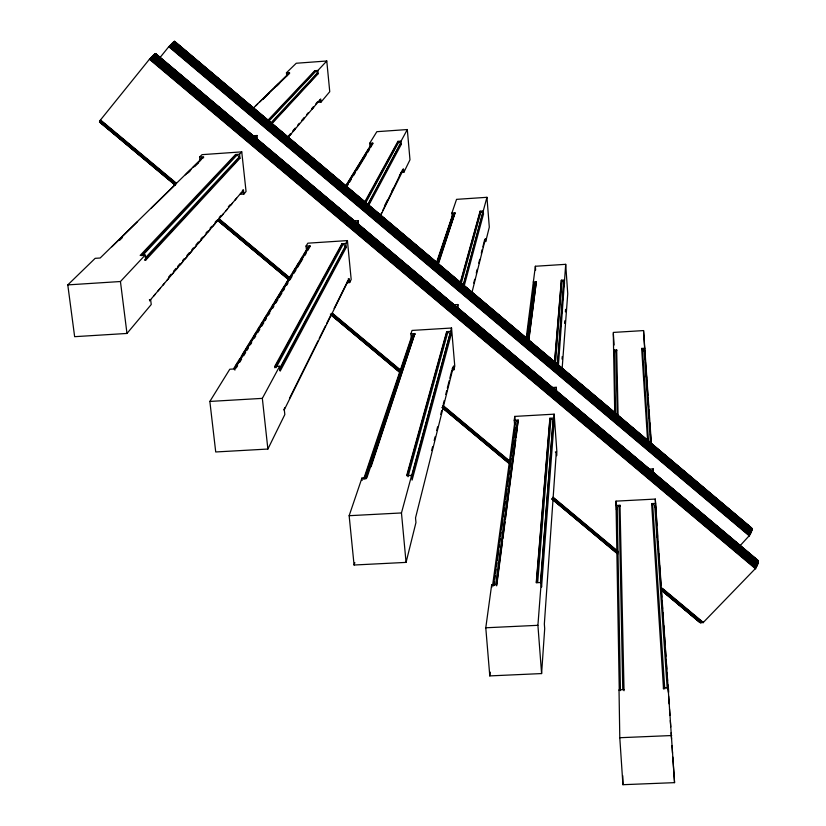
<?xml version="1.0" encoding="UTF-8"?>
<svg xmlns="http://www.w3.org/2000/svg" width="826" height="826" viewBox="0 0 826 826"><rect width="100%" height="100%" fill="white"/><g stroke="black" fill="none" stroke-linecap="round" stroke-linejoin="round"><path stroke-width="1.24" d="M661.45 588.071L703.019 622.721L755.594 568.36C756.668 566.099 760.034 561.628 756.957 559.791M739.766 546.048L749.409 535.527C750.411 533.544 753.932 528.619 750.462 527.515M100.483 121.711L99.523 122.217L100.596 120.028L175.886 182.794M555.33 452.018L556.321 451.967L544.344 624.022L544.695 628.617L541.598 673.572L489.787 675.905L485.781 627.781L491.656 584.922L496.602 584.684L518.191 420.052L514.237 420.269L514.526 424.048L492.554 585.727M562.052 369.666L567.741 293.757L565.696 264.33L535.362 266.261L526.172 338.392M562.052 359.073L562.227 356.522M564.581 323.369L564.757 320.818M565.397 311.898L565.573 309.347M553.864 418.028L554.132 421.807L541.557 587.121L541.206 582.485L536.239 582.722L549.889 418.255L553.864 418.028L554.163 414.167L514.763 416.407L514.237 420.269M558.438 365.298L565.696 264.33M540.524 582.185L553.079 420.919A1.755 1.673 5.9 0 0 550.952 419.143L549.961 419.195L536.435 582.609M557.467 364.483L563.859 282.327A1.384 1.342 3 0 0 562.186 280.902L561.412 280.954L554.628 362.903M540.617 583.342L553.079 420.919M557.633 364.07L563.859 282.327M541.598 673.572L537.912 625.313L541.206 582.485M555.96 390.843L556.228 387.291L551.19 387.58M537.674 582.547L550.952 419.143M555.526 362.851L562.186 280.902M554.556 362.025L561.35 280.2L564.488 279.993M489.787 675.905L490.262 672.158M528.537 341.19L536.322 281.769L533.204 281.965M496.694 585.84L502.549 541.113M502.879 538.552L505.058 521.939M505.388 519.389L515.754 440.165M516.085 437.604L518.191 420.052M528.929 339.496L536.322 281.769M495.631 584.622L517.272 421.053L518.263 420.992M528.062 339.548L535.599 282.575L536.384 282.533M493.514 585.789L515.445 423.046A1.755 1.673 8.5 0 1 517.272 421.053M526.792 338.784L534.154 284.196A1.384 1.342 6.3 0 1 535.599 282.575M493.783 585.665L494.299 581.855M494.64 579.305L495.156 575.485M495.497 572.934L496.003 569.124M496.354 566.574L496.86 562.754M497.2 560.204L498.574 550.023M498.914 547.483L499.255 544.933M499.596 542.383L500.112 538.562M500.453 536.022L500.969 532.202M501.31 529.652L502.683 519.471M503.024 516.921L503.364 514.381M503.705 511.831L504.221 508.011M504.562 505.471L505.078 501.65M505.419 499.1L506.792 488.92M507.133 486.369L508.331 477.459M508.671 474.919L509.188 471.099M509.528 468.548L510.891 458.368M511.242 455.818L513.287 440.547M513.638 437.997L515.001 427.816M527.029 338.34L532.326 298.94M532.667 296.389L534.04 286.23M363.626 479.142L411.255 337.658L410.904 333.807L414.869 333.57L366.889 477.8L361.933 478.068L349.15 515.703L354.075 565.015L406.062 562.392L415.953 522.569L415.53 517.871L453.567 365.959L453.887 369.78L451.905 369.893M453.887 369.78L454.775 366.197L451.554 328.015L412.05 330.431L410.904 333.807M431.647 450.521L432.587 446.783M434.156 440.547L435.095 436.809M436.665 430.573L437.604 426.835M440.733 414.363L441.683 410.615M443.242 404.379L444.192 400.641M445.751 394.405L446.701 390.667M447.32 388.168L449.21 380.693M449.829 378.194L451.719 370.709M473.752 283.07L474.692 279.333M476.261 273.107L477.201 269.359M478.77 263.133L479.71 259.395M481.279 253.159L482.219 249.421M482.849 246.922L484.728 239.447A1.384 1.353 13.7 0 1 484.511 240.511M471.739 293.385L485.451 238.631L485.688 241.688L489.302 227.16L486.948 197.311L456.551 199.355L451.905 213.046L452.163 216.123L436.531 262.554M174.585 41.62L168.793 46.7L159.976 57.613M450.635 331.391L450.965 335.242L412.081 480.113L411.647 475.363L406.66 475.631L446.66 331.629L450.635 331.391L451.554 328.015M464.253 285.724L483.499 214.048L483.251 210.96L486.948 197.311M406.062 562.392L401.467 512.946L411.647 475.363M457.067 307.644L457.903 304.546L452.855 304.856M411.389 476.519L449.891 334.344A1.766 1.704 15.3 0 0 447.733 332.537L446.742 332.599L407.115 475.58M463.272 284.898L482.652 213.325A1.394 1.363 14.9 0 0 480.959 211.89L480.174 211.941L460.402 283.297M411.833 476.457L449.891 334.344M463.345 285.786L482.652 213.325M408.013 476.757L447.733 332.537M461.311 283.246L480.959 211.89M460.33 282.409L480.113 211.177L483.251 210.96M354.075 565.015L354.839 562.599M438.079 263.814L455.033 212.84L451.905 213.046M371.07 466.742L414.869 333.57M438.554 263.442L455.033 212.84M365.763 479.049L413.971 334.592L414.962 334.53M437.687 263.504L454.31 213.655L455.095 213.604M364.338 479.121L412.153 336.636A1.766 1.693 18.4 0 1 413.971 334.592M437.326 261.656L452.875 215.307A1.394 1.363 19.2 0 1 454.31 213.655M365.268 477.862L377.926 440.051M399.99 374.188L411.833 338.815M437.801 261.274L452.875 215.307M155.556 54.041L154.565 54.155L149.423 59.255L100.245 120.276L176.454 183.806M241.12 356.502L306.446 249.989L306.043 246.065L310.018 245.807L234.77 368.933L229.793 369.222L209.856 401.436L215.72 451.967L267.882 449.045L284.825 414.559L284.309 409.748L349.284 278.672L349.666 282.564L346.693 282.76M349.666 282.564L351.184 279.477L347.426 240.593L307.83 243.185L306.043 246.065M400.703 172.51L403.842 172.304L409.975 159.81L407.311 129.548L376.852 131.685L369.656 143.321L369.945 146.439L345.278 186.655M283.772 409.872L284.908 407.569M289.482 398.359L318.082 340.766M319.228 338.454L325.516 325.785M326.662 323.482L331.236 314.272M334.096 308.511L347.818 280.861M380.549 214.936L381.695 212.633M382.841 210.331L402.778 169.247L403.563 169.196L403.842 172.304M380.197 216.319L403.563 169.196M384.472 206.035L387.332 200.284M391.906 191.085L393.052 188.793M399.35 176.144L400.496 173.842M347.426 240.593L345.877 243.464L346.259 247.397L280.179 371.101L279.663 366.238L274.666 366.537L274.8 367.756M368.654 205.457L401.343 144.251L401.064 141.122L407.311 129.548M279.539 370.038L345.258 247.459L345.165 246.478A1.786 1.724 29.2 0 0 342.976 244.641L341.985 244.713L275.409 366.63M367.746 205.519L400.496 143.528A1.404 1.373 34.7 0 0 398.782 142.072L397.998 142.124L364.762 203M267.882 449.045L262.338 398.369L279.663 366.238M356.78 223.257L358.195 220.625L353.136 220.955M279.415 368.83L345.165 246.478M367.663 204.611L400.496 143.528M276.049 367.684L342.976 244.641M365.67 202.938L398.782 142.072M274.666 366.537L341.892 243.722L345.877 243.464M364.669 202.091L397.925 141.349L401.064 141.122M236.246 367.942L237.589 365.732M239.602 362.428L241.626 359.124M243.639 355.82L245.652 352.516M246.995 350.317L248.337 348.118M250.35 344.814L251.693 342.604M254.377 338.206L255.719 335.996M257.743 332.692L259.756 329.388M261.77 326.084L263.783 322.78M265.125 320.581L266.468 318.371M268.481 315.067L269.823 312.868M272.508 308.459L273.86 306.26M275.874 302.956L277.887 299.652M279.229 297.453L281.914 293.044M283.256 290.845L284.598 288.635M286.612 285.331L287.954 283.132M289.967 279.828L291.991 276.524M294.004 273.22L296.018 269.916M297.36 267.717L302.729 258.899M304.742 255.595L306.085 253.396M308.108 250.092L310.018 245.807M346.786 186.645L348.128 184.456M349.46 182.267L351.463 178.974M353.476 175.68L355.479 172.397M356.822 170.197L366.176 154.844M367.518 152.655L369.521 149.361M370.864 147.173L372.794 143.105L369.656 143.321M234.326 369.119L309.12 246.85L310.122 246.788M345.918 186.707L372.082 143.941L372.867 143.879M346.032 186.882L372.794 143.105M233.706 368.582L239.767 358.701M235.472 366.207L237.496 362.924M239.509 359.63L240.851 357.441M242.865 354.158L244.878 350.864M246.22 348.675L248.905 344.287M250.247 342.098L251.6 339.909M253.613 336.616L255.626 333.332M257.64 330.039L259.653 326.755M260.995 324.566L262.338 322.367M264.351 319.084L266.364 315.8M268.388 312.507L269.73 310.318M271.744 307.024L273.757 303.741M275.099 301.552L277.784 297.164M279.126 294.975L284.505 286.209M285.848 284.01L288.532 279.632M289.874 277.433L291.217 275.244M293.23 271.96L295.243 268.667M296.586 266.478L298.609 263.184M300.623 259.901L302.636 256.618M303.978 254.418L306.663 250.041M346.063 185.747L368.664 148.866M200.068 160.998L199.613 157.012L203.599 156.734L100.163 258.011L95.166 258.332L67.784 284.898L74.639 336.678L126.977 333.446L151.241 304.526L150.631 299.601L149.392 299.683M239.912 194.327L243.887 194.058L246.055 191.477L241.75 151.87L202.05 154.648L199.613 157.012M317.886 102.321L321.025 102.094L329.75 91.696L326.776 61L296.255 63.251L286.446 72.771L286.767 75.94M153.708 296.038L155.371 294.077M157.859 291.144L160.347 288.212M162.825 285.28L164.488 283.318M166.976 280.386L168.628 278.434M171.942 274.521L173.605 272.559M176.093 269.627L177.745 267.676M180.233 264.743L182.722 261.811M185.21 258.868L186.862 256.917M189.35 253.985L191.839 251.052M194.327 248.12L195.979 246.158M198.24 243.474L201.585 239.54M203.248 237.568L205.757 234.615M207.419 232.653L209.928 229.7M212.427 226.737L214.936 223.784M216.598 221.822L219.107 218.869M221.605 215.916L223.33 213.893M225.777 210.991L227.48 208.999M230.795 205.085L232.447 203.134M234.935 200.202L236.628 198.199M289.585 135.701L291.248 133.75M293.726 130.818L295.46 128.784M302.843 120.059L304.505 118.097M311.96 109.3L313.622 107.349M168.504 277.195L170.992 274.253M173.491 271.32L175.979 268.388M177.642 266.437L180.14 263.504M182.629 260.572L184.291 258.61M186.79 255.678L189.278 252.746M191.766 249.813L193.429 247.852M195.927 244.919L198.416 241.987M200.914 239.055L202.576 237.103M205.901 233.19L207.563 231.228M210.052 228.296L211.714 226.345M215.039 222.431L216.701 220.48M219.189 217.537L220.852 215.586M228.337 206.789L230 204.827M288.573 135.908L290.225 133.957M292.693 131.045L295.171 128.133M297.649 125.222L299.301 123.281M301.779 120.369L304.247 117.447M306.725 114.535L308.377 112.594M311.681 108.712L313.333 106.771M315.811 103.859L317.452 101.918M149.537 300.912L243.453 190.094L243.887 194.058M287.799 137.787L320.715 98.944L321.025 102.094M239.984 158.231L238.982 158.293L144.55 260.118L145.799 260.035L239.984 158.231L239.55 154.225L241.75 151.87M271.052 123.724L317.442 73.7L318.227 73.638L317.917 70.468L326.776 61M271.083 124.602L318.227 73.638M145.273 257.939L238.879 157.291A1.807 1.735 42.7 0 0 236.659 155.433L235.658 155.505L141.215 255.699M270.949 122.806L317.37 72.905A1.425 1.384 50.2 0 0 315.635 71.428L314.851 71.49L268.016 121.174M67.784 284.898L120.441 281.521L145.19 255.069L145.799 260.035M255.048 137.663L257.062 135.505L257.598 140.575M142.464 255.616L236.659 155.433M268.935 121.102L315.635 71.428M239.55 154.225L235.544 154.503L140.183 255.389L145.19 255.069M267.923 120.255L314.768 70.695L317.917 70.468M119.533 240.387L122.279 237.692M194.564 166.718L198.219 163.125M276.844 85.925L279.591 83.219M252.952 108.412L289.585 72.543L286.446 72.771M111.913 246.757L137.591 221.595M151.354 208.121L175.195 184.756M185.292 174.875L190.796 169.485M192.623 167.688L202.721 157.797L203.712 157.735M255.843 105.759L257.681 103.962M259.509 102.166L289.668 73.338M187.141 173.481L190.816 169.867M197.269 163.548L199.107 161.741M262.957 99.13L269.317 92.894M274.759 87.556L278.393 83.994M188.173 172.665L190.011 170.868M263.112 99.151L267.665 94.68M662.607 590.92L699.777 622.463L702.947 622.154L703.019 622.721M251.992 135.867L257.062 135.505M369.945 146.439L370.729 146.388M400.558 144.313L401.343 144.251M243.453 190.094L242.462 190.166L242.565 191.157A1.797 1.724 39.6 0 1 240.8 193.274M452.163 216.123L452.937 216.071M482.714 214.099L483.499 214.048M345.258 247.459L346.259 247.397M533.431 285.001L534.205 284.949L534.154 284.196M563.921 283.091L564.695 283.039M411.255 337.658L412.246 337.597L412.153 336.636M449.974 335.304L450.965 335.242M651.446 444.419L643.557 330.586L613.284 332.424L614.74 413.176M613.573 350.1L616.681 349.914L616.733 350.658L615.959 350.709A1.384 1.322 -0.5 0 0 614.492 352.299L615.566 413.589M650.547 444.471L644.146 350.534A1.384 1.322 -2.8 0 0 642.494 349.13L641.709 349.171L641.657 348.427L644.786 348.242M613.759 353.094L614.544 353.043L614.42 350.059M644.972 351.236L644.187 351.277L644.146 350.534M209.856 401.436L262.338 398.369M514.526 424.048L515.517 423.996L515.445 423.046M553.141 421.869L554.132 421.807M649.422 469.096L653.19 468.889L653.459 472.875M619.263 690.505L615.99 501.145L655.286 499.069L674.563 782.645L622.928 784.7L619.789 737.721L619.025 689.834L623.95 689.617M349.15 515.703L401.467 512.946M616.062 505.481L620.006 505.275L620.068 506.204L619.087 506.255A1.745 1.642 2.4 0 0 617.228 508.207L620.44 690.608M667.202 688.543L654.77 506.245A1.755 1.642 0.4 0 0 652.674 504.49L651.683 504.541L651.631 503.612L655.586 503.406M616.31 509.188L617.29 509.136L617.228 508.207M655.813 507.123L654.822 507.174L654.77 506.245M656.608 536.776L657.589 536.724M485.781 627.781L537.912 625.313M619.789 737.721L671.745 735.532M219.479 219.138L289.823 277.773M332.424 313.281L400.786 370.265M443.386 405.772L509.766 461.104M553.348 497.448L617.745 551.128M662.328 588.288L702.947 622.154M219.014 219.282L289.286 277.856M331.856 313.333L401.137 371.091M442.705 405.742L510.014 461.837M552.573 497.314L617.9 551.768M100.328 120.441L175.597 183.176M219.179 219.499L289.492 278.114M332.083 313.612L401.405 371.401M443.004 406.072L510.344 462.209M552.935 497.706L617.311 551.365M661.874 588.515L702.482 622.36M100.101 120.802L175.339 183.527M218.9 219.83L289.193 278.424M331.763 313.901L401.075 371.669M443.645 407.146L509.972 462.436M552.542 497.923L617.889 552.387M661.45 588.69L702.038 622.525M99.905 121.133L175.246 183.93M218.859 220.284L289.245 278.94M331.866 314.469L400.269 371.483M442.891 407.011L510.303 463.19M552.935 498.718L617.363 552.418M660.986 588.773L701.625 622.649M99.75 121.422L175.06 184.188M218.663 220.532L289.017 279.167M331.629 314.675L400.001 371.659M442.612 407.177L509.993 463.334M552.604 498.852L617.043 552.625M661.605 589.692L701.243 622.732M99.626 121.67L174.905 184.415M217.506 219.912L288.821 279.343M330.421 314.014L399.763 371.803M442.354 407.301L509.704 463.438M552.305 498.935L617.672 553.42M661.265 589.743L700.882 622.763M102.001 123.704L104.974 126.182M106.957 127.834L109.92 130.312M111.902 131.964L114.876 134.431M116.858 136.084L119.832 138.561M121.804 140.214L124.778 142.691M126.76 144.344L129.734 146.821M131.716 148.474L134.69 150.941M136.662 152.593L139.635 155.071M141.618 156.723L144.591 159.201M146.574 160.853L149.537 163.331M151.519 164.983L154.493 167.451M156.475 169.103L159.449 171.581M161.431 173.233L164.395 175.711M166.377 177.363L169.351 179.841M171.333 181.493L174.307 183.961M220.852 222.762L223.825 225.24M225.808 226.892L228.781 229.37M230.764 231.012L233.727 233.49M235.709 235.142L238.683 237.62M240.665 239.272L243.639 241.75M245.621 243.402L248.585 245.88M250.567 247.521L253.541 249.999M255.523 251.651L258.497 254.129M260.479 255.781L263.442 258.259M265.425 259.911L268.398 262.389M270.381 264.031L273.354 266.509M275.326 268.161L278.3 270.639M280.282 272.291L283.256 274.769M285.238 276.421L288.212 278.889M331.784 315.212L400.135 372.175M443.707 408.488L509.084 462.973M552.666 499.296L617.043 552.945M99.543 121.876L175.143 184.921M217.372 220.067L289.1 279.89M331.236 314.964L400.548 372.722M442.127 407.383L509.456 463.5M552.036 498.976L617.383 553.441M660.955 589.743L700.551 622.752M99.502 122.031L175.04 185.014M217.475 220.346L289.038 280.024M330.483 314.53L400.641 373.166M442.24 407.837L509.601 463.964M551.737 498.945L617.755 554.06M660.976 590.094L700.262 622.701M174.1 41.517L751.918 528.795M173.883 41.672L751.939 529.136M173.646 41.868L751.928 529.518M173.367 42.105L751.877 529.92M173.057 42.384L751.784 530.364M172.717 42.715L751.66 530.839M172.345 43.066L751.495 531.345M171.953 43.468L751.299 531.882M171.529 43.892L751.061 532.44M171.085 44.356L750.793 533.018M170.61 44.852L750.493 533.627M170.125 45.378L750.163 534.246M169.619 45.936L749.802 534.876M169.093 46.514L749.409 535.527M168.793 46.7L749.502 536.033M155.536 53.535L757.886 560.348M155.412 53.566L758.02 560.596M155.257 53.649L758.123 560.885M155.061 53.773L758.185 561.205M154.834 53.938L758.216 561.577M337.762 208.049L339.734 209.701M353.538 221.316L355.51 222.979M358.474 225.467L360.446 227.129M363.399 229.618L365.371 231.28M558.675 393.899L556.703 392.236L556.228 387.291M561.628 396.387L563.6 398.049M566.564 400.538L568.536 402.2M572.48 405.514L574.452 407.177M577.405 409.665L579.377 411.327M582.34 413.816L584.312 415.468M154.565 54.155L758.196 561.979M154.276 54.413L758.144 562.423M153.946 54.712L758.051 562.898M153.584 55.043L757.927 563.404M153.192 55.425L757.762 563.941M152.769 55.848L757.556 564.509M152.325 56.292L757.308 565.098M151.85 56.788L757.039 565.717M151.354 57.304L756.719 566.357M150.838 57.861L756.379 567.008M150.301 58.44L756.007 567.679M149.743 59.049L755.594 568.36M149.423 59.255L755.697 568.908M174.523 41.3L751.639 528.01M174.42 41.331L751.763 528.237M174.276 41.403L751.866 528.495M120.441 281.521L126.977 333.446M234.77 368.933L234.904 370.141M238.879 157.291L238.982 158.293M235.544 154.503L235.658 155.505M341.892 243.722L341.985 244.713M361.933 478.068L362.16 480.433M317.37 72.905L317.442 73.7M314.768 70.695L314.851 71.49M348.293 278.744L348.386 279.715A1.776 1.714 26.7 0 1 347.302 281.697M358.195 220.625L358.67 225.601M397.925 141.349L397.998 142.124M446.66 331.629L446.742 332.599M491.656 584.922L491.842 587.234M457.903 304.546L458.327 309.605M480.113 211.177L480.174 211.941M514.763 416.407L515.052 420.145M554.163 414.167L556.869 451.657L556.59 455.715L556.321 451.967M549.889 418.255L549.961 419.195M535.362 266.261L535.64 270.092M645.478 362.077L646.077 370.698M646.335 374.395L647.026 384.069M647.202 386.63L647.821 395.582M647.997 398.142L648.616 407.094M648.802 409.655L649.422 418.606M649.68 422.447L650.299 431.399M650.475 433.96L651.095 442.912M657.95 541.866L658.477 549.579M658.745 553.441L659.282 561.153M659.551 565.005L660.17 574.008M660.346 576.579L660.965 585.572M661.234 589.434L661.771 597.146M662.039 600.998L662.566 608.71M662.834 612.572L663.371 620.285M663.722 625.427L664.176 631.849M664.527 636.991L665.064 644.703M665.333 648.565L665.859 656.278M666.128 660.129L666.747 669.132M667.016 672.983L667.553 680.696M667.821 684.548L668.348 692.26M668.616 696.122L669.153 703.835M669.504 708.976L669.948 715.399M670.309 720.54L670.753 726.973M671.115 732.745L671.548 739.136M671.992 745.537L672.529 753.209M672.787 757.05L674.563 782.645M561.35 280.2L561.412 280.954M642.494 349.13L648.565 441.807M652.674 504.49L664.765 688.956M641.657 348.427L647.605 440.991M651.631 503.612L663.526 689.008L663.464 687.872L668.41 687.655L668.678 692.188M613.367 333.683L614.09 345.02M615.99 501.145L616.568 510.014M646.407 375.118L646.593 378.091M643.557 330.586L645.312 359.609M655.286 499.069L656.887 525.728M657.114 529.538L657.496 535.888M653.19 468.889L653.418 472.689M616.681 349.914L618.096 415.561M620.006 505.275L624.033 690.753M615.959 350.709L617.249 415.148M619.087 506.255L622.773 689.524M622.763 775.748L622.928 784.7M402.851 170.022A1.394 1.373 30.7 0 1 401.983 171.612M307.334 248.946A1.786 1.714 31.5 0 1 309.12 246.85M370.657 145.603A1.404 1.373 37.1 0 1 372.082 143.941M320.013 99.791A1.415 1.373 46.4 0 1 318.599 101.474M200.945 159.934A1.807 1.735 43.4 0 1 202.721 157.797M287.427 74.805A1.425 1.384 50.2 0 1 288.883 73.39M452.7 367.322A1.766 1.683 14.4 0 1 452.163 368.561"/></g></svg>
